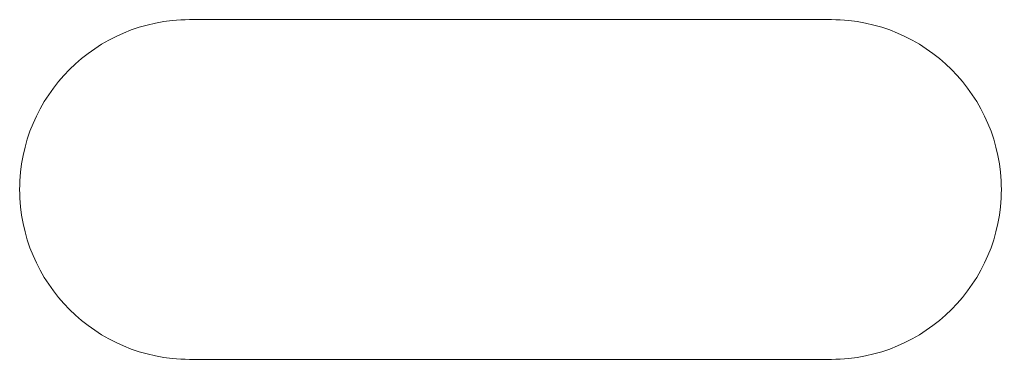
# Model space of a CAD drawing. Header units: millimetres. Extents: x -519 to 519, y -169 to 169.
# Drawn here: x 333.7 to 463.7, y 47.2 to 92.3 of the extents above; entities that cross this region are included whole.
import ezdxf

# ---------------------------------------------------------------- set-up
doc = ezdxf.new("R2010")
doc.units = ezdxf.units.MM
doc.header["$MEASUREMENT"] = 0
doc.layers.add('layer 1', color=7, linetype='Continuous')

msp = doc.modelspace()

# ---------------------------------------------------------------- linework, layer by layer
at = {"layer": 'layer 1', "color": 1, "lineweight": 9}
msp.add_open_spline([(356.1775, 92.2532), (356.1775, 92.2532), (355.5988, 92.2458), (355.5988, 92.2458), (355.5988, 92.2458), (355.5988, 92.2458), (355.0237, 92.2237), (355.0237, 92.2237), (355.0237, 92.2237), (355.0237, 92.2237), (354.4522, 92.1872), (354.4522, 92.1872), (354.4522, 92.1872), (354.4522, 92.1872), (353.8845, 92.1364), (353.8845, 92.1364), (353.8845, 92.1364), (353.8845, 92.1364), (352.7615, 91.9926), (352.7615, 91.9926), (352.7615, 91.9926), (352.7615, 91.9926), (351.6559, 91.7938), (351.6559, 91.7938), (351.6559, 91.7938), (351.6559, 91.7938), (350.5692, 91.5414), (350.5692, 91.5414), (350.5692, 91.5414), (350.5692, 91.5414), (349.503, 91.2368), (349.503, 91.2368), (349.503, 91.2368), (349.503, 91.2368), (348.4587, 90.8816), (348.4587, 90.8816), (348.4587, 90.8816), (348.4587, 90.8816), (347.4376, 90.4771), (347.4376, 90.4771), (347.4376, 90.4771), (347.4376, 90.4771), (346.4412, 90.0248), (346.4412, 90.0248), (346.4412, 90.0248), (346.4412, 90.0248), (345.471, 89.5261), (345.471, 89.5261), (345.471, 89.5261), (345.471, 89.5261), (344.5285, 88.9825), (344.5285, 88.9825), (344.5285, 88.9825), (344.5285, 88.9825), (343.6149, 88.3954), (343.6149, 88.3954), (343.6149, 88.3954), (343.6149, 88.3954), (342.7319, 87.7663), (342.7319, 87.7663), (342.7319, 87.7663), (342.7319, 87.7663), (341.8808, 87.0966), (341.8808, 87.0966), (341.8808, 87.0966), (341.8808, 87.0966), (341.0632, 86.3876), (341.0632, 86.3876), (341.0632, 86.3876), (341.0632, 86.3876), (340.2802, 85.6411), (340.2802, 85.6411), (340.2802, 85.6411), (340.2802, 85.6411), (339.5337, 84.8582), (339.5337, 84.8582), (339.5337, 84.8582), (339.5337, 84.8582), (338.8248, 84.0405), (338.8248, 84.0405), (338.8248, 84.0405), (338.8248, 84.0405), (338.1551, 83.1894), (338.1551, 83.1894), (338.1551, 83.1894), (338.1551, 83.1894), (337.526, 82.3064), (337.526, 82.3064), (337.526, 82.3064), (337.526, 82.3064), (336.9389, 81.3929), (336.9389, 81.3929), (336.9389, 81.3929), (336.9389, 81.3929), (336.3953, 80.4504), (336.3953, 80.4504), (336.3953, 80.4504), (336.3953, 80.4504), (335.8966, 79.4801), (335.8966, 79.4801), (335.8966, 79.4801), (335.8966, 79.4801), (335.4443, 78.4838), (335.4443, 78.4838), (335.4443, 78.4838), (335.4443, 78.4838), (335.0397, 77.4627), (335.0397, 77.4627), (335.0397, 77.4627), (335.0397, 77.4627), (334.6846, 76.4184), (334.6846, 76.4184), (334.6846, 76.4184), (334.6846, 76.4184), (334.38, 75.3521), (334.38, 75.3521), (334.38, 75.3521), (334.38, 75.3521), (334.1276, 74.2655), (334.1276, 74.2655), (334.1276, 74.2655), (334.1276, 74.2655), (333.9287, 73.1599), (333.9287, 73.1599), (333.9287, 73.1599), (333.9287, 73.1599), (333.7849, 72.0368), (333.7849, 72.0368), (333.7849, 72.0368), (333.7849, 72.0368), (333.7341, 71.4692), (333.7341, 71.4692), (333.7341, 71.4692), (333.7341, 71.4692), (333.6976, 70.8977), (333.6976, 70.8977), (333.6976, 70.8977), (333.6976, 70.8977), (333.6756, 70.3225), (333.6756, 70.3225), (333.6756, 70.3225), (333.6756, 70.3225), (333.6682, 69.7438), (333.6682, 69.7438), (333.6682, 69.7438), (333.6682, 69.7438), (333.6756, 69.1652), (333.6756, 69.1652), (333.6756, 69.1652), (333.6756, 69.1652), (333.6976, 68.5901), (333.6976, 68.5901), (333.6976, 68.5901), (333.6976, 68.5901), (333.7341, 68.0185), (333.7341, 68.0185), (333.7341, 68.0185), (333.7341, 68.0185), (333.7849, 67.4509), (333.7849, 67.4509), (333.7849, 67.4509), (333.7849, 67.4509), (333.9287, 66.3277), (333.9287, 66.3277), (333.9287, 66.3277), (333.9287, 66.3277), (334.1276, 65.2222), (334.1276, 65.2222), (334.1276, 65.2222), (334.1276, 65.2222), (334.38, 64.1356), (334.38, 64.1356), (334.38, 64.1356), (334.38, 64.1356), (334.6846, 63.0694), (334.6846, 63.0694), (334.6846, 63.0694), (334.6846, 63.0694), (335.0397, 62.0249), (335.0397, 62.0249), (335.0397, 62.0249), (335.0397, 62.0249), (335.4443, 61.0039), (335.4443, 61.0039), (335.4443, 61.0039), (335.4443, 61.0039), (335.8966, 60.0075), (335.8966, 60.0075), (335.8966, 60.0075), (335.8966, 60.0075), (336.3953, 59.0374), (336.3953, 59.0374), (336.3953, 59.0374), (336.3953, 59.0374), (336.9389, 58.0948), (336.9389, 58.0948), (336.9389, 58.0948), (336.9389, 58.0948), (337.526, 57.1813), (337.526, 57.1813), (337.526, 57.1813), (337.526, 57.1813), (338.1551, 56.2983), (338.1551, 56.2983), (338.1551, 56.2983), (338.1551, 56.2983), (338.8248, 55.4472), (338.8248, 55.4472), (338.8248, 55.4472), (338.8248, 55.4472), (339.5337, 54.6295), (339.5337, 54.6295), (339.5337, 54.6295), (339.5337, 54.6295), (340.2802, 53.8466), (340.2802, 53.8466), (340.2802, 53.8466), (340.2802, 53.8466), (341.0632, 53.1), (341.0632, 53.1), (341.0632, 53.1), (341.0632, 53.1), (341.8808, 52.3912), (341.8808, 52.3912), (341.8808, 52.3912), (341.8808, 52.3912), (342.7319, 51.7215), (342.7319, 51.7215), (342.7319, 51.7215), (342.7319, 51.7215), (343.6149, 51.0924), (343.6149, 51.0924), (343.6149, 51.0924), (343.6149, 51.0924), (344.5285, 50.5052), (344.5285, 50.5052), (344.5285, 50.5052), (344.5285, 50.5052), (345.471, 49.9616), (345.471, 49.9616), (345.471, 49.9616), (345.471, 49.9616), (346.4412, 49.4629), (346.4412, 49.4629), (346.4412, 49.4629), (346.4412, 49.4629), (347.4376, 49.0106), (347.4376, 49.0106), (347.4376, 49.0106), (347.4376, 49.0106), (348.4587, 48.6061), (348.4587, 48.6061), (348.4587, 48.6061), (348.4587, 48.6061), (349.503, 48.2509), (349.503, 48.2509), (349.503, 48.2509), (349.503, 48.2509), (350.5692, 47.9463), (350.5692, 47.9463), (350.5692, 47.9463), (350.5692, 47.9463), (351.6559, 47.694), (351.6559, 47.694), (351.6559, 47.694), (351.6559, 47.694), (352.7615, 47.4951), (352.7615, 47.4951), (352.7615, 47.4951), (352.7615, 47.4951), (353.8845, 47.3513), (353.8845, 47.3513), (353.8845, 47.3513), (353.8845, 47.3513), (354.4522, 47.3005), (354.4522, 47.3005), (354.4522, 47.3005), (354.4522, 47.3005), (355.0237, 47.264), (355.0237, 47.264), (355.0237, 47.264), (355.0237, 47.264), (355.5988, 47.2419), (355.5988, 47.2419), (355.5988, 47.2419), (355.5988, 47.2419), (356.1775, 47.2345), (356.1775, 47.2345), (356.1775, 47.2345), (356.1775, 47.2345), (441.2128, 47.2345), (441.2128, 47.2345), (441.2128, 47.2345), (441.2128, 47.2345), (441.7914, 47.2419), (441.7914, 47.2419), (441.7914, 47.2419), (441.7914, 47.2419), (442.3666, 47.264), (442.3666, 47.264), (442.3666, 47.264), (442.3666, 47.264), (442.9381, 47.3005), (442.9381, 47.3005), (442.9381, 47.3005), (442.9381, 47.3005), (443.5058, 47.3513), (443.5058, 47.3513), (443.5058, 47.3513), (443.5058, 47.3513), (444.6288, 47.4951), (444.6288, 47.4951), (444.6288, 47.4951), (444.6288, 47.4951), (445.7344, 47.694), (445.7344, 47.694), (445.7344, 47.694), (445.7344, 47.694), (446.8211, 47.9463), (446.8211, 47.9463), (446.8211, 47.9463), (446.8211, 47.9463), (447.8873, 48.2509), (447.8873, 48.2509), (447.8873, 48.2509), (447.8873, 48.2509), (448.9316, 48.6061), (448.9316, 48.6061), (448.9316, 48.6061), (448.9316, 48.6061), (449.9527, 49.0106), (449.9527, 49.0106), (449.9527, 49.0106), (449.9527, 49.0106), (450.9491, 49.4629), (450.9491, 49.4629), (450.9491, 49.4629), (450.9491, 49.4629), (451.9193, 49.9616), (451.9193, 49.9616), (451.9193, 49.9616), (451.9193, 49.9616), (452.8619, 50.5052), (452.8619, 50.5052), (452.8619, 50.5052), (452.8619, 50.5052), (453.7754, 51.0924), (453.7754, 51.0924), (453.7754, 51.0924), (453.7754, 51.0924), (454.6584, 51.7215), (454.6584, 51.7215), (454.6584, 51.7215), (454.6584, 51.7215), (455.5095, 52.3912), (455.5095, 52.3912), (455.5095, 52.3912), (455.5095, 52.3912), (456.3272, 53.1), (456.3272, 53.1), (456.3272, 53.1), (456.3272, 53.1), (457.11, 53.8466), (457.11, 53.8466), (457.11, 53.8466), (457.11, 53.8466), (457.8566, 54.6295), (457.8566, 54.6295), (457.8566, 54.6295), (457.8566, 54.6295), (458.5655, 55.4472), (458.5655, 55.4472), (458.5655, 55.4472), (458.5655, 55.4472), (459.2352, 56.2983), (459.2352, 56.2983), (459.2352, 56.2983), (459.2352, 56.2983), (459.8643, 57.1813), (459.8643, 57.1813), (459.8643, 57.1813), (459.8643, 57.1813), (460.4514, 58.0948), (460.4514, 58.0948), (460.4514, 58.0948), (460.4514, 58.0948), (460.995, 59.0374), (460.995, 59.0374), (460.995, 59.0374), (460.995, 59.0374), (461.4937, 60.0075), (461.4937, 60.0075), (461.4937, 60.0075), (461.4937, 60.0075), (461.946, 61.0039), (461.946, 61.0039), (461.946, 61.0039), (461.946, 61.0039), (462.3505, 62.0249), (462.3505, 62.0249), (462.3505, 62.0249), (462.3505, 62.0249), (462.7058, 63.0694), (462.7058, 63.0694), (462.7058, 63.0694), (462.7058, 63.0694), (463.0103, 64.1356), (463.0103, 64.1356), (463.0103, 64.1356), (463.0103, 64.1356), (463.2627, 65.2222), (463.2627, 65.2222), (463.2627, 65.2222), (463.2627, 65.2222), (463.4616, 66.3277), (463.4616, 66.3277), (463.4616, 66.3277), (463.4616, 66.3277), (463.6054, 67.4509), (463.6054, 67.4509), (463.6054, 67.4509), (463.6054, 67.4509), (463.6562, 68.0185), (463.6562, 68.0185), (463.6562, 68.0185), (463.6562, 68.0185), (463.6927, 68.5901), (463.6927, 68.5901), (463.6927, 68.5901), (463.6927, 68.5901), (463.7147, 69.1652), (463.7147, 69.1652), (463.7147, 69.1652), (463.7147, 69.1652), (463.7221, 69.7438), (463.7221, 69.7438), (463.7221, 69.7438), (463.7221, 69.7438), (463.7147, 70.3225), (463.7147, 70.3225), (463.7147, 70.3225), (463.7147, 70.3225), (463.6927, 70.8977), (463.6927, 70.8977), (463.6927, 70.8977), (463.6927, 70.8977), (463.6562, 71.4692), (463.6562, 71.4692), (463.6562, 71.4692), (463.6562, 71.4692), (463.6054, 72.0368), (463.6054, 72.0368), (463.6054, 72.0368), (463.6054, 72.0368), (463.4616, 73.1599), (463.4616, 73.1599), (463.4616, 73.1599), (463.4616, 73.1599), (463.2627, 74.2655), (463.2627, 74.2655), (463.2627, 74.2655), (463.2627, 74.2655), (463.0103, 75.3521), (463.0103, 75.3521), (463.0103, 75.3521), (463.0103, 75.3521), (462.7058, 76.4184), (462.7058, 76.4184), (462.7058, 76.4184), (462.7058, 76.4184), (462.3505, 77.4627), (462.3505, 77.4627), (462.3505, 77.4627), (462.3505, 77.4627), (461.946, 78.4838), (461.946, 78.4838), (461.946, 78.4838), (461.946, 78.4838), (461.4937, 79.4801), (461.4937, 79.4801), (461.4937, 79.4801), (461.4937, 79.4801), (460.995, 80.4504), (460.995, 80.4504), (460.995, 80.4504), (460.995, 80.4504), (460.4514, 81.3929), (460.4514, 81.3929), (460.4514, 81.3929), (460.4514, 81.3929), (459.8643, 82.3064), (459.8643, 82.3064), (459.8643, 82.3064), (459.8643, 82.3064), (459.2352, 83.1894), (459.2352, 83.1894), (459.2352, 83.1894), (459.2352, 83.1894), (458.5655, 84.0405), (458.5655, 84.0405), (458.5655, 84.0405), (458.5655, 84.0405), (457.8566, 84.8582), (457.8566, 84.8582), (457.8566, 84.8582), (457.8566, 84.8582), (457.11, 85.6411), (457.11, 85.6411), (457.11, 85.6411), (457.11, 85.6411), (456.3272, 86.3876), (456.3272, 86.3876), (456.3272, 86.3876), (456.3272, 86.3876), (455.5095, 87.0966), (455.5095, 87.0966), (455.5095, 87.0966), (455.5095, 87.0966), (454.6584, 87.7663), (454.6584, 87.7663), (454.6584, 87.7663), (454.6584, 87.7663), (453.7754, 88.3954), (453.7754, 88.3954), (453.7754, 88.3954), (453.7754, 88.3954), (452.8619, 88.9825), (452.8619, 88.9825), (452.8619, 88.9825), (452.8619, 88.9825), (451.9193, 89.5261), (451.9193, 89.5261), (451.9193, 89.5261), (451.9193, 89.5261), (450.9491, 90.0248), (450.9491, 90.0248), (450.9491, 90.0248), (450.9491, 90.0248), (449.9527, 90.4771), (449.9527, 90.4771), (449.9527, 90.4771), (449.9527, 90.4771), (448.9316, 90.8816), (448.9316, 90.8816), (448.9316, 90.8816), (448.9316, 90.8816), (447.8873, 91.2368), (447.8873, 91.2368), (447.8873, 91.2368), (447.8873, 91.2368), (446.8211, 91.5414), (446.8211, 91.5414), (446.8211, 91.5414), (446.8211, 91.5414), (445.7344, 91.7938), (445.7344, 91.7938), (445.7344, 91.7938), (445.7344, 91.7938), (444.6288, 91.9926), (444.6288, 91.9926), (444.6288, 91.9926), (444.6288, 91.9926), (443.5058, 92.1364), (443.5058, 92.1364), (443.5058, 92.1364), (443.5058, 92.1364), (442.9381, 92.1872), (442.9381, 92.1872), (442.9381, 92.1872), (442.9381, 92.1872), (442.3666, 92.2237), (442.3666, 92.2237), (442.3666, 92.2237), (442.3666, 92.2237), (441.7914, 92.2458), (441.7914, 92.2458), (441.7914, 92.2458), (441.7914, 92.2458), (441.2128, 92.2532), (441.2128, 92.2532), (441.2128, 92.2532), (441.2128, 92.2532), (356.1775, 92.2532), (356.1775, 92.2532), (356.1775, 92.2532), (356.1775, 92.2532), (356.1775, 92.2532), (356.1775, 92.2532)], degree=3, knots=[0, 0, 0, 0, 0.00675676, 0.00675676, 0.00675676, 0.00675676, 0.01351351, 0.01351351, 0.01351351, 0.01351351, 0.02027027, 0.02027027, 0.02027027, 0.02027027, 0.02702703, 0.02702703, 0.02702703, 0.02702703, 0.03378378, 0.03378378, 0.03378378, 0.03378378, 0.04054054, 0.04054054, 0.04054054, 0.04054054, 0.0472973, 0.0472973, 0.0472973, 0.0472973, 0.05405405, 0.05405405, 0.05405405, 0.05405405, 0.06081081, 0.06081081, 0.06081081, 0.06081081, 0.06756757, 0.06756757, 0.06756757, 0.06756757, 0.07432432, 0.07432432, 0.07432432, 0.07432432, 0.08108108, 0.08108108, 0.08108108, 0.08108108, 0.08783784, 0.08783784, 0.08783784, 0.08783784, 0.09459459, 0.09459459, 0.09459459, 0.09459459, 0.10135135, 0.10135135, 0.10135135, 0.10135135, 0.10810811, 0.10810811, 0.10810811, 0.10810811, 0.11486486, 0.11486486, 0.11486486, 0.11486486, 0.12162162, 0.12162162, 0.12162162, 0.12162162, 0.12837838, 0.12837838, 0.12837838, 0.12837838, 0.13513514, 0.13513514, 0.13513514, 0.13513514, 0.14189189, 0.14189189, 0.14189189, 0.14189189, 0.14864865, 0.14864865, 0.14864865, 0.14864865, 0.15540541, 0.15540541, 0.15540541, 0.15540541, 0.16216216, 0.16216216, 0.16216216, 0.16216216, 0.16891892, 0.16891892, 0.16891892, 0.16891892, 0.17567568, 0.17567568, 0.17567568, 0.17567568, 0.18243243, 0.18243243, 0.18243243, 0.18243243, 0.18918919, 0.18918919, 0.18918919, 0.18918919, 0.19594595, 0.19594595, 0.19594595, 0.19594595, 0.2027027, 0.2027027, 0.2027027, 0.2027027, 0.20945946, 0.20945946, 0.20945946, 0.20945946, 0.21621622, 0.21621622, 0.21621622, 0.21621622, 0.22297297, 0.22297297, 0.22297297, 0.22297297, 0.22972973, 0.22972973, 0.22972973, 0.22972973, 0.23648649, 0.23648649, 0.23648649, 0.23648649, 0.24324324, 0.24324324, 0.24324324, 0.24324324, 0.25, 0.25, 0.25, 0.25, 0.25675676, 0.25675676, 0.25675676, 0.25675676, 0.26351351, 0.26351351, 0.26351351, 0.26351351, 0.27027027, 0.27027027, 0.27027027, 0.27027027, 0.27702703, 0.27702703, 0.27702703, 0.27702703, 0.28378378, 0.28378378, 0.28378378, 0.28378378, 0.29054054, 0.29054054, 0.29054054, 0.29054054, 0.2972973, 0.2972973, 0.2972973, 0.2972973, 0.30405405, 0.30405405, 0.30405405, 0.30405405, 0.31081081, 0.31081081, 0.31081081, 0.31081081, 0.31756757, 0.31756757, 0.31756757, 0.31756757, 0.32432432, 0.32432432, 0.32432432, 0.32432432, 0.33108108, 0.33108108, 0.33108108, 0.33108108, 0.33783784, 0.33783784, 0.33783784, 0.33783784, 0.34459459, 0.34459459, 0.34459459, 0.34459459, 0.35135135, 0.35135135, 0.35135135, 0.35135135, 0.35810811, 0.35810811, 0.35810811, 0.35810811, 0.36486486, 0.36486486, 0.36486486, 0.36486486, 0.37162162, 0.37162162, 0.37162162, 0.37162162, 0.37837838, 0.37837838, 0.37837838, 0.37837838, 0.38513514, 0.38513514, 0.38513514, 0.38513514, 0.39189189, 0.39189189, 0.39189189, 0.39189189, 0.39864865, 0.39864865, 0.39864865, 0.39864865, 0.40540541, 0.40540541, 0.40540541, 0.40540541, 0.41216216, 0.41216216, 0.41216216, 0.41216216, 0.41891892, 0.41891892, 0.41891892, 0.41891892, 0.42567568, 0.42567568, 0.42567568, 0.42567568, 0.43243243, 0.43243243, 0.43243243, 0.43243243, 0.43918919, 0.43918919, 0.43918919, 0.43918919, 0.44594595, 0.44594595, 0.44594595, 0.44594595, 0.4527027, 0.4527027, 0.4527027, 0.4527027, 0.45945946, 0.45945946, 0.45945946, 0.45945946, 0.46621622, 0.46621622, 0.46621622, 0.46621622, 0.47297297, 0.47297297, 0.47297297, 0.47297297, 0.47972973, 0.47972973, 0.47972973, 0.47972973, 0.48648649, 0.48648649, 0.48648649, 0.48648649, 0.49324324, 0.49324324, 0.49324324, 0.49324324, 0.5, 0.5, 0.5, 0.5, 0.50675676, 0.50675676, 0.50675676, 0.50675676, 0.51351351, 0.51351351, 0.51351351, 0.51351351, 0.52027027, 0.52027027, 0.52027027, 0.52027027, 0.52702703, 0.52702703, 0.52702703, 0.52702703, 0.53378378, 0.53378378, 0.53378378, 0.53378378, 0.54054054, 0.54054054, 0.54054054, 0.54054054, 0.5472973, 0.5472973, 0.5472973, 0.5472973, 0.55405405, 0.55405405, 0.55405405, 0.55405405, 0.56081081, 0.56081081, 0.56081081, 0.56081081, 0.56756757, 0.56756757, 0.56756757, 0.56756757, 0.57432432, 0.57432432, 0.57432432, 0.57432432, 0.58108108, 0.58108108, 0.58108108, 0.58108108, 0.58783784, 0.58783784, 0.58783784, 0.58783784, 0.59459459, 0.59459459, 0.59459459, 0.59459459, 0.60135135, 0.60135135, 0.60135135, 0.60135135, 0.60810811, 0.60810811, 0.60810811, 0.60810811, 0.61486486, 0.61486486, 0.61486486, 0.61486486, 0.62162162, 0.62162162, 0.62162162, 0.62162162, 0.62837838, 0.62837838, 0.62837838, 0.62837838, 0.63513514, 0.63513514, 0.63513514, 0.63513514, 0.64189189, 0.64189189, 0.64189189, 0.64189189, 0.64864865, 0.64864865, 0.64864865, 0.64864865, 0.65540541, 0.65540541, 0.65540541, 0.65540541, 0.66216216, 0.66216216, 0.66216216, 0.66216216, 0.66891892, 0.66891892, 0.66891892, 0.66891892, 0.67567568, 0.67567568, 0.67567568, 0.67567568, 0.68243243, 0.68243243, 0.68243243, 0.68243243, 0.68918919, 0.68918919, 0.68918919, 0.68918919, 0.69594595, 0.69594595, 0.69594595, 0.69594595, 0.7027027, 0.7027027, 0.7027027, 0.7027027, 0.70945946, 0.70945946, 0.70945946, 0.70945946, 0.71621622, 0.71621622, 0.71621622, 0.71621622, 0.72297297, 0.72297297, 0.72297297, 0.72297297, 0.72972973, 0.72972973, 0.72972973, 0.72972973, 0.73648649, 0.73648649, 0.73648649, 0.73648649, 0.74324324, 0.74324324, 0.74324324, 0.74324324, 0.75, 0.75, 0.75, 0.75, 0.75675676, 0.75675676, 0.75675676, 0.75675676, 0.76351351, 0.76351351, 0.76351351, 0.76351351, 0.77027027, 0.77027027, 0.77027027, 0.77027027, 0.77702703, 0.77702703, 0.77702703, 0.77702703, 0.78378378, 0.78378378, 0.78378378, 0.78378378, 0.79054054, 0.79054054, 0.79054054, 0.79054054, 0.7972973, 0.7972973, 0.7972973, 0.7972973, 0.80405405, 0.80405405, 0.80405405, 0.80405405, 0.81081081, 0.81081081, 0.81081081, 0.81081081, 0.81756757, 0.81756757, 0.81756757, 0.81756757, 0.82432432, 0.82432432, 0.82432432, 0.82432432, 0.83108108, 0.83108108, 0.83108108, 0.83108108, 0.83783784, 0.83783784, 0.83783784, 0.83783784, 0.84459459, 0.84459459, 0.84459459, 0.84459459, 0.85135135, 0.85135135, 0.85135135, 0.85135135, 0.85810811, 0.85810811, 0.85810811, 0.85810811, 0.86486486, 0.86486486, 0.86486486, 0.86486486, 0.87162162, 0.87162162, 0.87162162, 0.87162162, 0.87837838, 0.87837838, 0.87837838, 0.87837838, 0.88513514, 0.88513514, 0.88513514, 0.88513514, 0.89189189, 0.89189189, 0.89189189, 0.89189189, 0.89864865, 0.89864865, 0.89864865, 0.89864865, 0.90540541, 0.90540541, 0.90540541, 0.90540541, 0.91216216, 0.91216216, 0.91216216, 0.91216216, 0.91891892, 0.91891892, 0.91891892, 0.91891892, 0.92567568, 0.92567568, 0.92567568, 0.92567568, 0.93243243, 0.93243243, 0.93243243, 0.93243243, 0.93918919, 0.93918919, 0.93918919, 0.93918919, 0.94594595, 0.94594595, 0.94594595, 0.94594595, 0.9527027, 0.9527027, 0.9527027, 0.9527027, 0.95945946, 0.95945946, 0.95945946, 0.95945946, 0.96621622, 0.96621622, 0.96621622, 0.96621622, 0.97297297, 0.97297297, 0.97297297, 0.97297297, 0.97972973, 0.97972973, 0.97972973, 0.97972973, 0.98648649, 0.98648649, 0.98648649, 0.98648649, 1, 1, 1, 1], dxfattribs=at)

doc.saveas('drawing.dxf')
